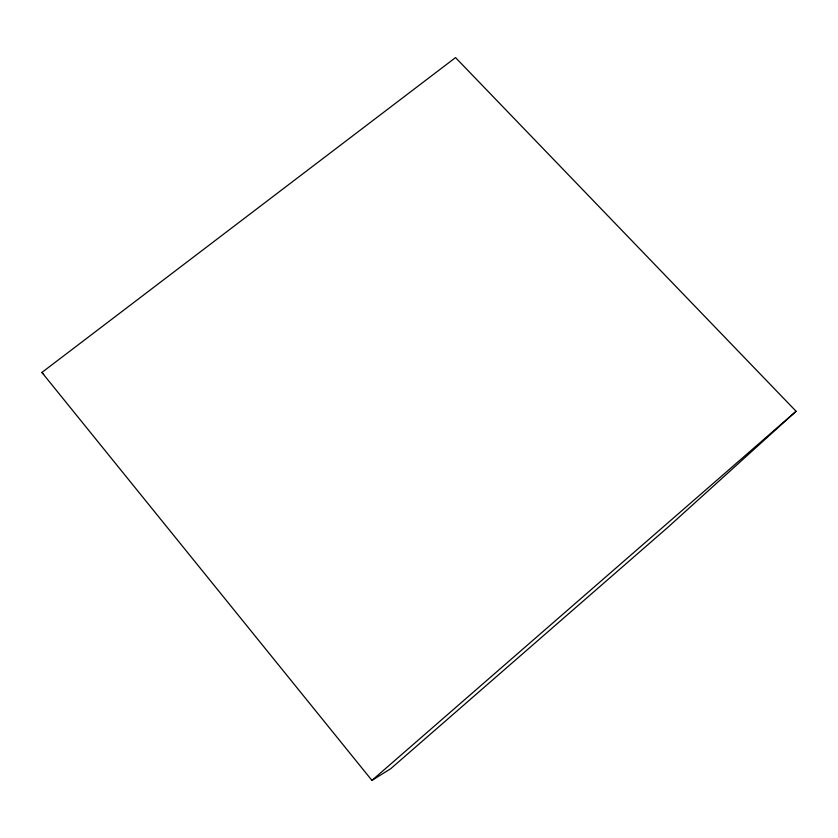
<?xml version="1.0" encoding="UTF-8"?>
<svg xmlns="http://www.w3.org/2000/svg" width="838" height="838" viewBox="0 0 838 838"><rect width="100%" height="100%" fill="white"/><g stroke="black" fill="none" stroke-linecap="round" stroke-linejoin="round"><path stroke-width="1.26" d="M796.1 411.28L667.813 527.374L390.634 768.781L371.936 780.398L41.9 372.449L455.537 57.602L796.1 411.28L371.936 780.398M41.9 372.449L43.765 374.282"/></g></svg>
